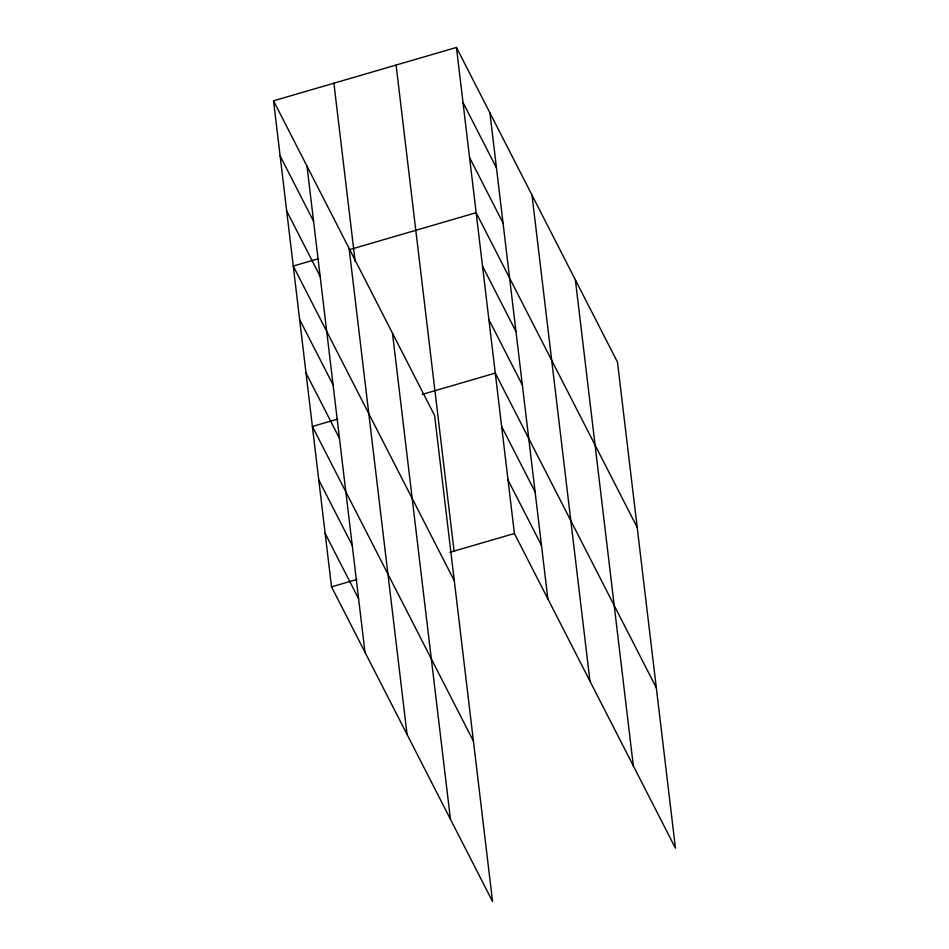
<?xml version="1.0" encoding="UTF-8"?>
<svg xmlns="http://www.w3.org/2000/svg" width="949" height="949" viewBox="0 0 949 949"><rect width="100%" height="100%" fill="white"/><g stroke="black" fill="none" stroke-linecap="round" stroke-linejoin="round"><path stroke-width="1.42" d="M273.549 100.808L434.595 415.496L492.555 901.55L331.521 586.862L273.549 100.808L456.445 47.45L617.479 362.138L675.451 848.192L514.405 533.504L456.445 47.45M318.532 258.697L293.265 266.064L454.298 580.752M349.41 249.682L476.149 212.706L637.194 527.395M337.654 419.09L312.387 426.469L473.421 741.157M422.21 394.428L495.283 373.099L656.317 687.8M331.521 586.862L356.788 579.483M449.814 552.342L514.405 533.504M463.017 102.539L496.469 167.902M469.589 157.617L503.029 222.991M482.531 266.171L515.983 331.533M488.901 319.635L522.353 384.997M501.653 426.576L535.106 491.938M508.035 480.04L541.488 545.402M280.121 155.897L313.573 221.259M286.693 210.975L320.145 276.349M299.635 319.528L333.087 384.891M306.017 372.993L339.457 438.367M318.769 479.933L352.221 545.295M325.139 533.397L358.592 598.76M575.379 279.86L633.339 765.914M531.998 195.091L589.958 681.145M489.898 112.812L547.858 598.866M396.089 65.054L454.061 551.108M392.483 333.218L450.455 819.272M333.906 83.204L355.163 261.461M349.102 248.448L407.074 734.502M307.002 166.17L364.974 652.224"/></g></svg>
